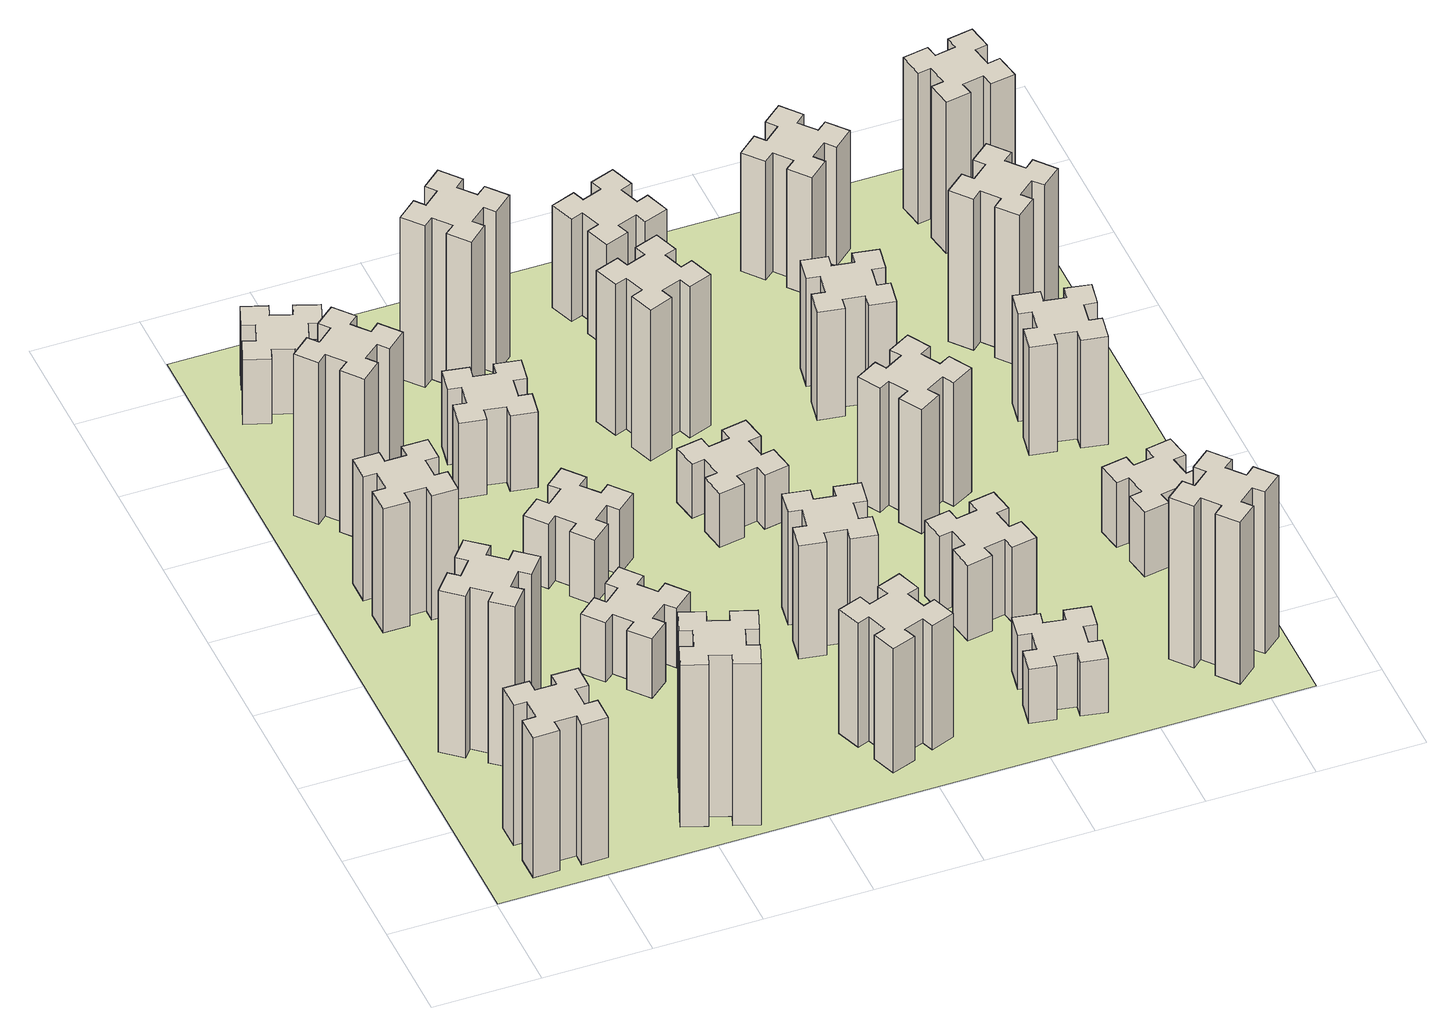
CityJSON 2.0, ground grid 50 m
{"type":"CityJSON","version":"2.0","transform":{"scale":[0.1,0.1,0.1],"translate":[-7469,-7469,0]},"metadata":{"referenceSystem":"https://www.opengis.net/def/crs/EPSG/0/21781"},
"CityObjects":{
"building1":{"type":"Building","attributes":{"class":"1000","function":"1000","usage":"1000","yearOfConstruction":2016,"roofType":"1000","measuredHeight":78,"storeysAboveGround":30,"storeysBelowGround":0},"geometry":[{"type":"Solid","lod":"1","boundaries":[[[[0,1,2,3,4,5,6,7,8,9,10,11,12,13,14,15,16,17,18,19]],[[17,16,20,21]],[[16,15,22,20]],[[15,14,23,22]],[[14,13,24,23]],[[13,12,25,24]],[[12,11,26,25]],[[11,10,27,26]],[[10,9,28,27]],[[9,8,29,28]],[[8,7,30,29]],[[7,6,31,30]],[[6,5,32,31]],[[5,4,33,32]],[[4,3,34,33]],[[3,2,35,34]],[[2,1,36,35]],[[1,0,37,36]],[[0,19,38,37]],[[19,18,39,38]],[[18,17,21,39]],[[24,25,26,27,28,29,30,31,32,33,34,35,36,37,38,39,21,20,22,23]]]]}]},
"building2":{"type":"Building","attributes":{"class":"1000","function":"1000","usage":"1000","yearOfConstruction":2016,"roofType":"1000","measuredHeight":90,"storeysAboveGround":30,"storeysBelowGround":0},"geometry":[{"type":"Solid","lod":"1","boundaries":[[[[40,41,42,43,44,45,46,47,48,49,50,51,52,53,54,55,56,57,58,59]],[[57,56,60,61]],[[56,55,62,60]],[[55,54,63,62]],[[54,53,64,63]],[[53,52,65,64]],[[52,51,66,65]],[[51,50,67,66]],[[50,49,68,67]],[[49,48,69,68]],[[48,47,70,69]],[[47,46,71,70]],[[46,45,72,71]],[[45,44,73,72]],[[44,43,74,73]],[[43,42,75,74]],[[42,41,76,75]],[[41,40,77,76]],[[40,59,78,77]],[[59,58,79,78]],[[58,57,61,79]],[[64,65,66,67,68,69,70,71,72,73,74,75,76,77,78,79,61,60,62,63]]]]}]},
"building3":{"type":"Building","attributes":{"class":"1000","function":"1000","usage":"1000","yearOfConstruction":2016,"roofType":"1000","measuredHeight":69,"storeysAboveGround":30,"storeysBelowGround":0},"geometry":[{"type":"Solid","lod":"1","boundaries":[[[[80,81,82,83,84,85,86,87,88,89,90,91,92,93,94,95,96,97,98,99]],[[97,96,100,101]],[[96,95,102,100]],[[95,94,103,102]],[[94,93,104,103]],[[93,92,105,104]],[[92,91,106,105]],[[91,90,107,106]],[[90,89,108,107]],[[89,88,109,108]],[[88,87,110,109]],[[87,86,111,110]],[[86,85,112,111]],[[85,84,113,112]],[[84,83,114,113]],[[83,82,115,114]],[[82,81,116,115]],[[81,80,117,116]],[[80,99,118,117]],[[99,98,119,118]],[[98,97,101,119]],[[104,105,106,107,108,109,110,111,112,113,114,115,116,117,118,119,101,100,102,103]]]]}]},
"building4":{"type":"Building","attributes":{"class":"1000","function":"1000","usage":"1000","yearOfConstruction":2016,"roofType":"1000","measuredHeight":90,"storeysAboveGround":30,"storeysBelowGround":0},"geometry":[{"type":"Solid","lod":"1","boundaries":[[[[120,121,122,123,124,125,126,127,128,129,130,131,132,133,134,135,136,137,138,139]],[[137,136,140,141]],[[136,135,142,140]],[[135,134,143,142]],[[134,133,144,143]],[[133,132,145,144]],[[132,131,146,145]],[[131,130,147,146]],[[130,129,148,147]],[[129,128,149,148]],[[128,127,150,149]],[[127,126,151,150]],[[126,125,152,151]],[[125,124,153,152]],[[124,123,154,153]],[[123,122,155,154]],[[122,121,156,155]],[[121,120,157,156]],[[120,139,158,157]],[[139,138,159,158]],[[138,137,141,159]],[[144,145,146,147,148,149,150,151,152,153,154,155,156,157,158,159,141,140,142,143]]]]}]},
"building5":{"type":"Building","attributes":{"class":"1000","function":"1000","usage":"1000","yearOfConstruction":2016,"roofType":"1000","measuredHeight":90,"storeysAboveGround":30,"storeysBelowGround":0},"geometry":[{"type":"Solid","lod":"1","boundaries":[[[[160,161,162,163,164,165,166,167,168,169,170,171,172,173,174,175,176,177,178,179]],[[177,176,180,181]],[[176,175,182,180]],[[175,174,183,182]],[[174,173,184,183]],[[173,172,185,184]],[[172,171,186,185]],[[171,170,187,186]],[[170,169,188,187]],[[169,168,189,188]],[[168,167,190,189]],[[167,166,191,190]],[[166,165,192,191]],[[165,164,193,192]],[[164,163,194,193]],[[163,162,195,194]],[[162,161,196,195]],[[161,160,197,196]],[[160,179,198,197]],[[179,178,199,198]],[[178,177,181,199]],[[184,185,186,187,188,189,190,191,192,193,194,195,196,197,198,199,181,180,182,183]]]]}]},
"building6":{"type":"Building","attributes":{"class":"1000","function":"1000","usage":"1000","yearOfConstruction":2016,"roofType":"1000","measuredHeight":36,"storeysAboveGround":30,"storeysBelowGround":0},"geometry":[{"type":"Solid","lod":"1","boundaries":[[[[200,201,202,203,204,205,206,207,208,209,210,211,212,213,214,215,216,217,218,219]],[[217,216,220,221]],[[216,215,222,220]],[[215,214,223,222]],[[214,213,224,223]],[[213,212,225,224]],[[212,211,226,225]],[[211,210,227,226]],[[210,209,228,227]],[[209,208,229,228]],[[208,207,230,229]],[[207,206,231,230]],[[206,205,232,231]],[[205,204,233,232]],[[204,203,234,233]],[[203,202,235,234]],[[202,201,236,235]],[[201,200,237,236]],[[200,219,238,237]],[[219,218,239,238]],[[218,217,221,239]],[[224,225,226,227,228,229,230,231,232,233,234,235,236,237,238,239,221,220,222,223]]]]}]},
"building7":{"type":"Building","attributes":{"class":"1000","function":"1000","usage":"1000","yearOfConstruction":2016,"roofType":"1000","measuredHeight":33,"storeysAboveGround":30,"storeysBelowGround":0},"geometry":[{"type":"Solid","lod":"1","boundaries":[[[[240,241,242,243,244,245,246,247,248,249,250,251,252,253,254,255,256,257,258,259]],[[257,256,260,261]],[[256,255,262,260]],[[255,254,263,262]],[[254,253,264,263]],[[253,252,265,264]],[[252,251,266,265]],[[251,250,267,266]],[[250,249,268,267]],[[249,248,269,268]],[[248,247,270,269]],[[247,246,271,270]],[[246,245,272,271]],[[245,244,273,272]],[[244,243,274,273]],[[243,242,275,274]],[[242,241,276,275]],[[241,240,277,276]],[[240,259,278,277]],[[259,258,279,278]],[[258,257,261,279]],[[264,265,266,267,268,269,270,271,272,273,274,275,276,277,278,279,261,260,262,263]]]]}]},
"building8":{"type":"Building","attributes":{"class":"1000","function":"1000","usage":"1000","yearOfConstruction":2016,"roofType":"1000","measuredHeight":36,"storeysAboveGround":30,"storeysBelowGround":0},"geometry":[{"type":"Solid","lod":"1","boundaries":[[[[280,281,282,283,284,285,286,287,288,289,290,291,292,293,294,295,296,297,298,299]],[[297,296,300,301]],[[296,295,302,300]],[[295,294,303,302]],[[294,293,304,303]],[[293,292,305,304]],[[292,291,306,305]],[[291,290,307,306]],[[290,289,308,307]],[[289,288,309,308]],[[288,287,310,309]],[[287,286,311,310]],[[286,285,312,311]],[[285,284,313,312]],[[284,283,314,313]],[[283,282,315,314]],[[282,281,316,315]],[[281,280,317,316]],[[280,299,318,317]],[[299,298,319,318]],[[298,297,301,319]],[[304,305,306,307,308,309,310,311,312,313,314,315,316,317,318,319,301,300,302,303]]]]}]},
"building9":{"type":"Building","attributes":{"class":"1000","function":"1000","usage":"1000","yearOfConstruction":2016,"roofType":"1000","measuredHeight":42,"storeysAboveGround":30,"storeysBelowGround":0},"geometry":[{"type":"Solid","lod":"1","boundaries":[[[[320,321,322,323,324,325,326,327,328,329,330,331,332,333,334,335,336,337,338,339]],[[337,336,340,341]],[[336,335,342,340]],[[335,334,343,342]],[[334,333,344,343]],[[333,332,345,344]],[[332,331,346,345]],[[331,330,347,346]],[[330,329,348,347]],[[329,328,349,348]],[[328,327,350,349]],[[327,326,351,350]],[[326,325,352,351]],[[325,324,353,352]],[[324,323,354,353]],[[323,322,355,354]],[[322,321,356,355]],[[321,320,357,356]],[[320,339,358,357]],[[339,338,359,358]],[[338,337,341,359]],[[344,345,346,347,348,349,350,351,352,353,354,355,356,357,358,359,341,340,342,343]]]]}]},
"building10":{"type":"Building","attributes":{"class":"1000","function":"1000","usage":"1000","yearOfConstruction":2016,"roofType":"1000","measuredHeight":69,"storeysAboveGround":30,"storeysBelowGround":0},"geometry":[{"type":"Solid","lod":"1","boundaries":[[[[360,361,362,363,364,365,366,367,368,369,370,371,372,373,374,375,376,377,378,379]],[[377,376,380,381]],[[376,375,382,380]],[[375,374,383,382]],[[374,373,384,383]],[[373,372,385,384]],[[372,371,386,385]],[[371,370,387,386]],[[370,369,388,387]],[[369,368,389,388]],[[368,367,390,389]],[[367,366,391,390]],[[366,365,392,391]],[[365,364,393,392]],[[364,363,394,393]],[[363,362,395,394]],[[362,361,396,395]],[[361,360,397,396]],[[360,379,398,397]],[[379,378,399,398]],[[378,377,381,399]],[[384,385,386,387,388,389,390,391,392,393,394,395,396,397,398,399,381,380,382,383]]]]}]},
"building11":{"type":"Building","attributes":{"class":"1000","function":"1000","usage":"1000","yearOfConstruction":2016,"roofType":"1000","measuredHeight":90,"storeysAboveGround":30,"storeysBelowGround":0},"geometry":[{"type":"Solid","lod":"1","boundaries":[[[[400,401,402,403,404,405,406,407,408,409,410,411,412,413,414,415,416,417,418,419]],[[417,416,420,421]],[[416,415,422,420]],[[415,414,423,422]],[[414,413,424,423]],[[413,412,425,424]],[[412,411,426,425]],[[411,410,427,426]],[[410,409,428,427]],[[409,408,429,428]],[[408,407,430,429]],[[407,406,431,430]],[[406,405,432,431]],[[405,404,433,432]],[[404,403,434,433]],[[403,402,435,434]],[[402,401,436,435]],[[401,400,437,436]],[[400,419,438,437]],[[419,418,439,438]],[[418,417,421,439]],[[424,425,426,427,428,429,430,431,432,433,434,435,436,437,438,439,421,420,422,423]]]]}]},
"building12":{"type":"Building","attributes":{"class":"1000","function":"1000","usage":"1000","yearOfConstruction":2016,"roofType":"1000","measuredHeight":63,"storeysAboveGround":30,"storeysBelowGround":0},"geometry":[{"type":"Solid","lod":"1","boundaries":[[[[440,441,442,443,444,445,446,447,448,449,450,451,452,453,454,455,456,457,458,459]],[[457,456,460,461]],[[456,455,462,460]],[[455,454,463,462]],[[454,453,464,463]],[[453,452,465,464]],[[452,451,466,465]],[[451,450,467,466]],[[450,449,468,467]],[[449,448,469,468]],[[448,447,470,469]],[[447,446,471,470]],[[446,445,472,471]],[[445,444,473,472]],[[444,443,474,473]],[[443,442,475,474]],[[442,441,476,475]],[[441,440,477,476]],[[440,459,478,477]],[[459,458,479,478]],[[458,457,461,479]],[[464,465,466,467,468,469,470,471,472,473,474,475,476,477,478,479,461,460,462,463]]]]}]},
"building13":{"type":"Building","attributes":{"class":"1000","function":"1000","usage":"1000","yearOfConstruction":2016,"roofType":"1000","measuredHeight":30,"storeysAboveGround":30,"storeysBelowGround":0},"geometry":[{"type":"Solid","lod":"1","boundaries":[[[[480,481,482,483,484,485,486,487,488,489,490,491,492,493,494,495,496,497,498,499]],[[497,496,500,501]],[[496,495,502,500]],[[495,494,503,502]],[[494,493,504,503]],[[493,492,505,504]],[[492,491,506,505]],[[491,490,507,506]],[[490,489,508,507]],[[489,488,509,508]],[[488,487,510,509]],[[487,486,511,510]],[[486,485,512,511]],[[485,484,513,512]],[[484,483,514,513]],[[483,482,515,514]],[[482,481,516,515]],[[481,480,517,516]],[[480,499,518,517]],[[499,498,519,518]],[[498,497,501,519]],[[504,505,506,507,508,509,510,511,512,513,514,515,516,517,518,519,501,500,502,503]]]]}]},
"building14":{"type":"Building","attributes":{"class":"1000","function":"1000","usage":"1000","yearOfConstruction":2016,"roofType":"1000","measuredHeight":84,"storeysAboveGround":30,"storeysBelowGround":0},"geometry":[{"type":"Solid","lod":"1","boundaries":[[[[520,521,522,523,524,525,526,527,528,529,530,531,532,533,534,535,536,537,538,539]],[[537,536,540,541]],[[536,535,542,540]],[[535,534,543,542]],[[534,533,544,543]],[[533,532,545,544]],[[532,531,546,545]],[[531,530,547,546]],[[530,529,548,547]],[[529,528,549,548]],[[528,527,550,549]],[[527,526,551,550]],[[526,525,552,551]],[[525,524,553,552]],[[524,523,554,553]],[[523,522,555,554]],[[522,521,556,555]],[[521,520,557,556]],[[520,539,558,557]],[[539,538,559,558]],[[538,537,541,559]],[[544,545,546,547,548,549,550,551,552,553,554,555,556,557,558,559,541,540,542,543]]]]}]},
"building15":{"type":"Building","attributes":{"class":"1000","function":"1000","usage":"1000","yearOfConstruction":2016,"roofType":"1000","measuredHeight":30,"storeysAboveGround":30,"storeysBelowGround":0},"geometry":[{"type":"Solid","lod":"1","boundaries":[[[[560,561,562,563,564,565,566,567,568,569,570,571,572,573,574,575,576,577,578,579]],[[577,576,580,581]],[[576,575,582,580]],[[575,574,583,582]],[[574,573,584,583]],[[573,572,585,584]],[[572,571,586,585]],[[571,570,587,586]],[[570,569,588,587]],[[569,568,589,588]],[[568,567,590,589]],[[567,566,591,590]],[[566,565,592,591]],[[565,564,593,592]],[[564,563,594,593]],[[563,562,595,594]],[[562,561,596,595]],[[561,560,597,596]],[[560,579,598,597]],[[579,578,599,598]],[[578,577,581,599]],[[584,585,586,587,588,589,590,591,592,593,594,595,596,597,598,599,581,580,582,583]]]]}]},
"building16":{"type":"Building","attributes":{"class":"1000","function":"1000","usage":"1000","yearOfConstruction":2016,"roofType":"1000","measuredHeight":57,"storeysAboveGround":30,"storeysBelowGround":0},"geometry":[{"type":"Solid","lod":"1","boundaries":[[[[600,601,602,603,604,605,606,607,608,609,610,611,612,613,614,615,616,617,618,619]],[[617,616,620,621]],[[616,615,622,620]],[[615,614,623,622]],[[614,613,624,623]],[[613,612,625,624]],[[612,611,626,625]],[[611,610,627,626]],[[610,609,628,627]],[[609,608,629,628]],[[608,607,630,629]],[[607,606,631,630]],[[606,605,632,631]],[[605,604,633,632]],[[604,603,634,633]],[[603,602,635,634]],[[602,601,636,635]],[[601,600,637,636]],[[600,619,638,637]],[[619,618,639,638]],[[618,617,621,639]],[[624,625,626,627,628,629,630,631,632,633,634,635,636,637,638,639,621,620,622,623]]]]}]},
"building17":{"type":"Building","attributes":{"class":"1000","function":"1000","usage":"1000","yearOfConstruction":2016,"roofType":"1000","measuredHeight":42,"storeysAboveGround":30,"storeysBelowGround":0},"geometry":[{"type":"Solid","lod":"1","boundaries":[[[[640,641,642,643,644,645,646,647,648,649,650,651,652,653,654,655,656,657,658,659]],[[657,656,660,661]],[[656,655,662,660]],[[655,654,663,662]],[[654,653,664,663]],[[653,652,665,664]],[[652,651,666,665]],[[651,650,667,666]],[[650,649,668,667]],[[649,648,669,668]],[[648,647,670,669]],[[647,646,671,670]],[[646,645,672,671]],[[645,644,673,672]],[[644,643,674,673]],[[643,642,675,674]],[[642,641,676,675]],[[641,640,677,676]],[[640,659,678,677]],[[659,658,679,678]],[[658,657,661,679]],[[664,665,666,667,668,669,670,671,672,673,674,675,676,677,678,679,661,660,662,663]]]]}]},
"building18":{"type":"Building","attributes":{"class":"1000","function":"1000","usage":"1000","yearOfConstruction":2016,"roofType":"1000","measuredHeight":69,"storeysAboveGround":30,"storeysBelowGround":0},"geometry":[{"type":"Solid","lod":"1","boundaries":[[[[680,681,682,683,684,685,686,687,688,689,690,691,692,693,694,695,696,697,698,699]],[[697,696,700,701]],[[696,695,702,700]],[[695,694,703,702]],[[694,693,704,703]],[[693,692,705,704]],[[692,691,706,705]],[[691,690,707,706]],[[690,689,708,707]],[[689,688,709,708]],[[688,687,710,709]],[[687,686,711,710]],[[686,685,712,711]],[[685,684,713,712]],[[684,683,714,713]],[[683,682,715,714]],[[682,681,716,715]],[[681,680,717,716]],[[680,699,718,717]],[[699,698,719,718]],[[698,697,701,719]],[[704,705,706,707,708,709,710,711,712,713,714,715,716,717,718,719,701,700,702,703]]]]}]},
"building19":{"type":"Building","attributes":{"class":"1000","function":"1000","usage":"1000","yearOfConstruction":2016,"roofType":"1000","measuredHeight":60,"storeysAboveGround":30,"storeysBelowGround":0},"geometry":[{"type":"Solid","lod":"1","boundaries":[[[[720,721,722,723,724,725,726,727,728,729,730,731,732,733,734,735,736,737,738,739]],[[737,736,740,741]],[[736,735,742,740]],[[735,734,743,742]],[[734,733,744,743]],[[733,732,745,744]],[[732,731,746,745]],[[731,730,747,746]],[[730,729,748,747]],[[729,728,749,748]],[[728,727,750,749]],[[727,726,751,750]],[[726,725,752,751]],[[725,724,753,752]],[[724,723,754,753]],[[723,722,755,754]],[[722,721,756,755]],[[721,720,757,756]],[[720,739,758,757]],[[739,738,759,758]],[[738,737,741,759]],[[744,745,746,747,748,749,750,751,752,753,754,755,756,757,758,759,741,740,742,743]]]]}]},
"building20":{"type":"Building","attributes":{"class":"1000","function":"1000","usage":"1000","yearOfConstruction":2016,"roofType":"1000","measuredHeight":90,"storeysAboveGround":30,"storeysBelowGround":0},"geometry":[{"type":"Solid","lod":"1","boundaries":[[[[760,761,762,763,764,765,766,767,768,769,770,771,772,773,774,775,776,777,778,779]],[[777,776,780,781]],[[776,775,782,780]],[[775,774,783,782]],[[774,773,784,783]],[[773,772,785,784]],[[772,771,786,785]],[[771,770,787,786]],[[770,769,788,787]],[[769,768,789,788]],[[768,767,790,789]],[[767,766,791,790]],[[766,765,792,791]],[[765,764,793,792]],[[764,763,794,793]],[[763,762,795,794]],[[762,761,796,795]],[[761,760,797,796]],[[760,779,798,797]],[[779,778,799,798]],[[778,777,781,799]],[[784,785,786,787,788,789,790,791,792,793,794,795,796,797,798,799,781,780,782,783]]]]}]},
"building21":{"type":"Building","attributes":{"class":"1000","function":"1000","usage":"1000","yearOfConstruction":2016,"roofType":"1000","measuredHeight":66,"storeysAboveGround":30,"storeysBelowGround":0},"geometry":[{"type":"Solid","lod":"1","boundaries":[[[[800,801,802,803,804,805,806,807,808,809,810,811,812,813,814,815,816,817,818,819]],[[817,816,820,821]],[[816,815,822,820]],[[815,814,823,822]],[[814,813,824,823]],[[813,812,825,824]],[[812,811,826,825]],[[811,810,827,826]],[[810,809,828,827]],[[809,808,829,828]],[[808,807,830,829]],[[807,806,831,830]],[[806,805,832,831]],[[805,804,833,832]],[[804,803,834,833]],[[803,802,835,834]],[[802,801,836,835]],[[801,800,837,836]],[[800,819,838,837]],[[819,818,839,838]],[[818,817,821,839]],[[824,825,826,827,828,829,830,831,832,833,834,835,836,837,838,839,821,820,822,823]]]]}]},
"building22":{"type":"Building","attributes":{"class":"1000","function":"1000","usage":"1000","yearOfConstruction":2016,"roofType":"1000","measuredHeight":36,"storeysAboveGround":30,"storeysBelowGround":0},"geometry":[{"type":"Solid","lod":"1","boundaries":[[[[840,841,842,843,844,845,846,847,848,849,850,851,852,853,854,855,856,857,858,859]],[[857,856,860,861]],[[856,855,862,860]],[[855,854,863,862]],[[854,853,864,863]],[[853,852,865,864]],[[852,851,866,865]],[[851,850,867,866]],[[850,849,868,867]],[[849,848,869,868]],[[848,847,870,869]],[[847,846,871,870]],[[846,845,872,871]],[[845,844,873,872]],[[844,843,874,873]],[[843,842,875,874]],[[842,841,876,875]],[[841,840,877,876]],[[840,859,878,877]],[[859,858,879,878]],[[858,857,861,879]],[[864,865,866,867,868,869,870,871,872,873,874,875,876,877,878,879,861,860,862,863]]]]}]},
"building23":{"type":"Building","attributes":{"class":"1000","function":"1000","usage":"1000","yearOfConstruction":2016,"roofType":"1000","measuredHeight":60,"storeysAboveGround":30,"storeysBelowGround":0},"geometry":[{"type":"Solid","lod":"1","boundaries":[[[[880,881,882,883,884,885,886,887,888,889,890,891,892,893,894,895,896,897,898,899]],[[897,896,900,901]],[[896,895,902,900]],[[895,894,903,902]],[[894,893,904,903]],[[893,892,905,904]],[[892,891,906,905]],[[891,890,907,906]],[[890,889,908,907]],[[889,888,909,908]],[[888,887,910,909]],[[887,886,911,910]],[[886,885,912,911]],[[885,884,913,912]],[[884,883,914,913]],[[883,882,915,914]],[[882,881,916,915]],[[881,880,917,916]],[[880,899,918,917]],[[899,898,919,918]],[[898,897,901,919]],[[904,905,906,907,908,909,910,911,912,913,914,915,916,917,918,919,901,900,902,903]]]]}]},
"building24":{"type":"Building","attributes":{"class":"1000","function":"1000","usage":"1000","yearOfConstruction":2016,"roofType":"1000","measuredHeight":84,"storeysAboveGround":30,"storeysBelowGround":0},"geometry":[{"type":"Solid","lod":"1","boundaries":[[[[920,921,922,923,924,925,926,927,928,929,930,931,932,933,934,935,936,937,938,939]],[[937,936,940,941]],[[936,935,942,940]],[[935,934,943,942]],[[934,933,944,943]],[[933,932,945,944]],[[932,931,946,945]],[[931,930,947,946]],[[930,929,948,947]],[[929,928,949,948]],[[928,927,950,949]],[[927,926,951,950]],[[926,925,952,951]],[[925,924,953,952]],[[924,923,954,953]],[[923,922,955,954]],[[922,921,956,955]],[[921,920,957,956]],[[920,939,958,957]],[[939,938,959,958]],[[938,937,941,959]],[[944,945,946,947,948,949,950,951,952,953,954,955,956,957,958,959,941,940,942,943]]]]}]},
"building25":{"type":"Building","attributes":{"class":"1000","function":"1000","usage":"1000","yearOfConstruction":2016,"roofType":"1000","measuredHeight":84,"storeysAboveGround":30,"storeysBelowGround":0},"geometry":[{"type":"Solid","lod":"1","boundaries":[[[[960,961,962,963,964,965,966,967,968,969,970,971,972,973,974,975,976,977,978,979]],[[977,976,980,981]],[[976,975,982,980]],[[975,974,983,982]],[[974,973,984,983]],[[973,972,985,984]],[[972,971,986,985]],[[971,970,987,986]],[[970,969,988,987]],[[969,968,989,988]],[[968,967,990,989]],[[967,966,991,990]],[[966,965,992,991]],[[965,964,993,992]],[[964,963,994,993]],[[963,962,995,994]],[[962,961,996,995]],[[961,960,997,996]],[[960,979,998,997]],[[979,978,999,998]],[[978,977,981,999]],[[984,985,986,987,988,989,990,991,992,993,994,995,996,997,998,999,981,980,982,983]]]]}]},
"landuse1":{"type":"LandUse","attributes":{"name":"plot1","function":"1010"},"geometry":[{"type":"MultiSurface","lod":"1","boundaries":[[[1000,1001,1002,1003]]]}]}
},
"vertices":[
[265,325,0],[265,225,0],[205,225,0],[205,105,0],[325,105,0],[325,165,0],[425,165,0],[425,105,0],[545,105,0],[545,225,0],[485,225,0],[485,325,0],[545,325,0],[545,445,0],[425,445,0],[425,385,0],[325,385,0],[325,445,0],[205,445,0],[205,325,0],[325,385,780],[325,445,780],[425,385,780],[425,445,780],[545,445,780],[545,325,780],[485,325,780],[485,225,780],[545,225,780],[545,105,780],[425,105,780],[425,165,780],[325,165,780],[325,105,780],[205,105,780],[205,225,780],[265,225,780],[265,325,780],[205,325,780],[205,445,780],
[484,1067,0],[408,1132,0],[446,1178,0],[354,1255,0],[277,1163,0],[323,1124,0],[259,1048,0],[213,1086,0],[136,994,0],[228,917,0],[266,963,0],[343,899,0],[304,853,0],[396,776,0],[473,868,0],[427,906,0],[492,983,0],[538,944,0],[615,1036,0],[523,1113,0],[492,983,900],[538,944,900],[427,906,900],[473,868,900],[396,776,900],[304,853,900],[343,899,900],[266,963,900],[228,917,900],[136,994,900],[213,1086,900],[259,1048,900],[323,1124,900],[277,1163,900],[354,1255,900],[446,1178,900],[408,1132,900],[484,1067,900],[523,1113,900],[615,1036,900],
[425,2065,0],[325,2065,0],[325,2125,0],[205,2125,0],[205,2005,0],[265,2005,0],[265,1905,0],[205,1905,0],[205,1785,0],[325,1785,0],[325,1845,0],[425,1845,0],[425,1785,0],[545,1785,0],[545,1905,0],[485,1905,0],[485,2005,0],[545,2005,0],[545,2125,0],[425,2125,0],[485,2005,690],[545,2005,690],[485,1905,690],[545,1905,690],[545,1785,690],[425,1785,690],[425,1845,690],[325,1845,690],[325,1785,690],[205,1785,690],[205,1905,690],[265,1905,690],[265,2005,690],[205,2005,690],[205,2125,690],[325,2125,690],[325,2065,690],[425,2065,690],[425,2125,690],[545,2125,690],
[492,2628,0],[427,2704,0],[473,2743,0],[396,2835,0],[304,2758,0],[343,2712,0],[266,2647,0],[228,2693,0],[136,2616,0],[213,2524,0],[259,2563,0],[323,2486,0],[277,2448,0],[354,2356,0],[446,2433,0],[408,2479,0],[484,2543,0],[523,2497,0],[615,2574,0],[538,2666,0],[484,2543,900],[523,2497,900],[408,2479,900],[446,2433,900],[354,2356,900],[277,2448,900],[323,2486,900],[259,2563,900],[213,2524,900],[136,2616,900],[228,2693,900],[266,2647,900],[343,2712,900],[304,2758,900],[396,2835,900],[473,2743,900],[427,2704,900],[492,2628,900],[538,2666,900],[615,2574,900],
[1029,360,0],[995,266,0],[939,287,0],[897,174,0],[1010,133,0],[1031,189,0],[1125,155,0],[1104,99,0],[1217,57,0],[1258,170,0],[1202,191,0],[1236,285,0],[1292,264,0],[1333,377,0],[1220,418,0],[1200,362,0],[1106,396,0],[1127,452,0],[1014,493,0],[973,380,0],[1106,396,900],[1127,452,900],[1200,362,900],[1220,418,900],[1333,377,900],[1292,264,900],[1236,285,900],[1202,191,900],[1258,170,900],[1217,57,900],[1104,99,900],[1125,155,900],[1031,189,900],[1010,133,900],[897,174,900],[939,287,900],[995,266,900],[1029,360,900],[973,380,900],[1014,493,900],
[462,3251,0],[496,3345,0],[552,3324,0],[593,3437,0],[480,3478,0],[460,3422,0],[366,3456,0],[387,3512,0],[274,3553,0],[233,3440,0],[289,3420,0],[255,3326,0],[199,3347,0],[157,3234,0],[270,3193,0],[291,3249,0],[385,3215,0],[364,3159,0],[477,3117,0],[518,3230,0],[385,3215,360],[364,3159,360],[291,3249,360],[270,3193,360],[157,3234,360],[199,3347,360],[255,3326,360],[289,3420,360],[233,3440,360],[274,3553,360],[387,3512,360],[366,3456,360],[460,3422,360],[480,3478,360],[593,3437,360],[552,3324,360],[496,3345,360],[462,3251,360],[518,3230,360],[477,3117,360],
[1083,1332,0],[1006,1267,0],[968,1313,0],[876,1236,0],[953,1144,0],[999,1183,0],[1063,1106,0],[1017,1068,0],[1094,976,0],[1186,1053,0],[1148,1099,0],[1224,1163,0],[1263,1117,0],[1355,1194,0],[1278,1286,0],[1232,1248,0],[1167,1324,0],[1213,1363,0],[1136,1455,0],[1044,1378,0],[1167,1324,330],[1213,1363,330],[1232,1248,330],[1278,1286,330],[1355,1194,330],[1263,1117,330],[1224,1163,330],[1148,1099,330],[1186,1053,330],[1094,976,330],[1017,1068,330],[1063,1106,330],[999,1183,330],[953,1144,330],[876,1236,330],[968,1313,330],[1006,1267,330],[1083,1332,330],[1044,1378,330],[1136,1455,330],
[1083,1972,0],[1006,1907,0],[968,1953,0],[876,1876,0],[953,1784,0],[999,1823,0],[1063,1746,0],[1017,1708,0],[1094,1616,0],[1186,1693,0],[1148,1739,0],[1224,1803,0],[1263,1757,0],[1355,1834,0],[1278,1926,0],[1232,1888,0],[1167,1964,0],[1213,2003,0],[1136,2095,0],[1044,2018,0],[1167,1964,360],[1213,2003,360],[1232,1888,360],[1278,1926,360],[1355,1834,360],[1263,1757,360],[1224,1803,360],[1148,1739,360],[1186,1693,360],[1094,1616,360],[1017,1708,360],[1063,1746,360],[999,1823,360],[953,1784,360],[876,1876,360],[968,1953,360],[1006,1907,360],[1083,1972,360],[1044,2018,360],[1136,2095,360],
[1115,2527,0],[1132,2625,0],[1191,2615,0],[1212,2733,0],[1094,2754,0],[1084,2695,0],[985,2712,0],[996,2771,0],[877,2792,0],[857,2674,0],[916,2664,0],[898,2565,0],[839,2576,0],[818,2457,0],[937,2437,0],[947,2496,0],[1045,2478,0],[1035,2419,0],[1153,2398,0],[1174,2517,0],[1045,2478,420],[1035,2419,420],[947,2496,420],[937,2437,420],[818,2457,420],[839,2576,420],[898,2565,420],[916,2664,420],[857,2674,420],[877,2792,420],[996,2771,420],[985,2712,420],[1084,2695,420],[1094,2754,420],[1212,2733,420],[1191,2615,420],[1132,2625,420],[1115,2527,420],[1174,2517,420],[1153,2398,420],
[1965,496,0],[1871,462,0],[1850,518,0],[1737,477,0],[1779,364,0],[1835,385,0],[1869,291,0],[1813,270,0],[1854,157,0],[1967,199,0],[1946,255,0],[2040,289,0],[2060,233,0],[2173,274,0],[2132,387,0],[2076,366,0],[2042,460,0],[2098,480,0],[2057,593,0],[1944,552,0],[2042,460,690],[2098,480,690],[2076,366,690],[2132,387,690],[2173,274,690],[2060,233,690],[2040,289,690],[1946,255,690],[1967,199,690],[1854,157,690],[1813,270,690],[1869,291,690],[1835,385,690],[1779,364,690],[1737,477,690],[1850,518,690],[1871,462,690],[1965,496,690],[1944,552,690],[2057,593,690],
[999,3203,0],[1063,3126,0],[1017,3088,0],[1094,2996,0],[1186,3073,0],[1148,3119,0],[1224,3183,0],[1263,3137,0],[1355,3214,0],[1278,3306,0],[1232,3268,0],[1167,3344,0],[1213,3383,0],[1136,3475,0],[1044,3398,0],[1083,3352,0],[1006,3287,0],[968,3333,0],[876,3256,0],[953,3164,0],[1006,3287,900],[968,3333,900],[1083,3352,900],[1044,3398,900],[1136,3475,900],[1213,3383,900],[1167,3344,900],[1232,3268,900],[1278,3306,900],[1355,3214,900],[1263,3137,900],[1224,3183,900],[1148,3119,900],[1186,3073,900],[1094,2996,900],[1017,3088,900],[1063,3126,900],[999,3203,900],[953,3164,900],[876,3256,900],
[2055,1047,0],[2072,1145,0],[2131,1135,0],[2152,1253,0],[2034,1274,0],[2024,1215,0],[1925,1232,0],[1936,1291,0],[1817,1312,0],[1797,1194,0],[1856,1184,0],[1838,1085,0],[1779,1096,0],[1758,977,0],[1877,957,0],[1887,1016,0],[1985,998,0],[1975,939,0],[2093,918,0],[2114,1037,0],[1985,998,630],[1975,939,630],[1887,1016,630],[1877,957,630],[1758,977,630],[1779,1096,630],[1838,1085,630],[1856,1184,630],[1797,1194,630],[1817,1312,630],[1936,1291,630],[1925,1232,630],[2024,1215,630],[2034,1274,630],[2152,1253,630],[2131,1135,630],[2072,1145,630],[2055,1047,630],[2114,1037,630],[2093,918,630],
[1972,1925,0],[1955,2024,0],[2014,2034,0],[1993,2152,0],[1875,2131,0],[1885,2072,0],[1787,2055,0],[1777,2114,0],[1658,2093,0],[1679,1975,0],[1738,1985,0],[1756,1887,0],[1697,1877,0],[1717,1758,0],[1836,1779,0],[1825,1838,0],[1924,1856,0],[1934,1797,0],[2052,1817,0],[2031,1936,0],[1924,1856,300],[1934,1797,300],[1825,1838,300],[1836,1779,300],[1717,1758,300],[1697,1877,300],[1756,1887,300],[1738,1985,300],[1679,1975,300],[1658,2093,300],[1777,2114,300],[1787,2055,300],[1885,2072,300],[1875,2131,300],[1993,2152,300],[2014,2034,300],[1955,2024,300],[1972,1925,300],[2031,1936,300],[2052,1817,300],
[1876,2586,0],[1842,2680,0],[1898,2700,0],[1857,2813,0],[1744,2772,0],[1765,2716,0],[1671,2682,0],[1650,2738,0],[1537,2697,0],[1579,2584,0],[1635,2605,0],[1669,2511,0],[1613,2490,0],[1654,2377,0],[1767,2419,0],[1746,2475,0],[1840,2509,0],[1860,2453,0],[1973,2494,0],[1932,2607,0],[1840,2509,840],[1860,2453,840],[1746,2475,840],[1767,2419,840],[1654,2377,840],[1613,2490,840],[1669,2511,840],[1635,2605,840],[1579,2584,840],[1537,2697,840],[1650,2738,840],[1671,2682,840],[1765,2716,840],[1744,2772,840],[1857,2813,840],[1898,2700,840],[1842,2680,840],[1876,2586,840],[1932,2607,840],[1973,2494,840],
[2596,444,0],[2578,345,0],[2519,356,0],[2498,237,0],[2617,217,0],[2627,276,0],[2725,258,0],[2715,199,0],[2833,178,0],[2854,297,0],[2795,307,0],[2812,405,0],[2871,395,0],[2892,513,0],[2774,534,0],[2764,475,0],[2665,492,0],[2676,551,0],[2557,572,0],[2537,454,0],[2665,492,300],[2676,551,300],[2764,475,300],[2774,534,300],[2892,513,300],[2871,395,300],[2812,405,300],[2795,307,300],[2854,297,300],[2833,178,300],[2715,199,300],[2725,258,300],[2627,276,300],[2617,217,300],[2498,237,300],[2519,356,300],[2578,345,300],[2596,444,300],[2537,454,300],[2557,572,300],
[1846,3215,0],[1940,3249,0],[1960,3193,0],[2073,3234,0],[2032,3347,0],[1976,3326,0],[1942,3420,0],[1998,3440,0],[1957,3553,0],[1844,3512,0],[1865,3456,0],[1771,3422,0],[1750,3478,0],[1637,3437,0],[1679,3324,0],[1735,3345,0],[1769,3251,0],[1713,3230,0],[1754,3117,0],[1867,3159,0],[1769,3251,570],[1713,3230,570],[1735,3345,570],[1679,3324,570],[1637,3437,570],[1750,3478,570],[1771,3422,570],[1865,3456,570],[1844,3512,570],[1957,3553,570],[1998,3440,570],[1942,3420,570],[1976,3326,570],[2032,3347,570],[2073,3234,570],[1960,3193,570],[1940,3249,570],[1846,3215,570],[1867,3159,570],[1754,3117,570],
[2625,1132,0],[2527,1115,0],[2517,1174,0],[2398,1153,0],[2419,1035,0],[2478,1045,0],[2496,947,0],[2437,937,0],[2457,818,0],[2576,839,0],[2565,898,0],[2664,916,0],[2674,857,0],[2792,877,0],[2771,996,0],[2712,985,0],[2695,1084,0],[2754,1094,0],[2733,1212,0],[2615,1191,0],[2695,1084,420],[2754,1094,420],[2712,985,420],[2771,996,420],[2792,877,420],[2674,857,420],[2664,916,420],[2565,898,420],[2576,839,420],[2457,818,420],[2437,937,420],[2496,947,420],[2478,1045,420],[2419,1035,420],[2398,1153,420],[2517,1174,420],[2527,1115,420],[2625,1132,420],[2615,1191,420],[2733,1212,420],
[2475,1744,0],[2525,1657,0],[2473,1627,0],[2533,1523,0],[2637,1583,0],[2607,1635,0],[2694,1685,0],[2724,1633,0],[2828,1693,0],[2768,1797,0],[2716,1767,0],[2666,1854,0],[2718,1884,0],[2658,1988,0],[2554,1928,0],[2584,1876,0],[2497,1826,0],[2467,1878,0],[2363,1818,0],[2423,1714,0],[2497,1826,690],[2467,1878,690],[2584,1876,690],[2554,1928,690],[2658,1988,690],[2718,1884,690],[2666,1854,690],[2716,1767,690],[2768,1797,690],[2828,1693,690],[2724,1633,690],[2694,1685,690],[2607,1635,690],[2637,1583,690],[2533,1523,690],[2473,1627,690],[2525,1657,690],[2475,1744,690],[2423,1714,690],[2363,1818,690],
[2496,2564,0],[2478,2465,0],[2419,2476,0],[2398,2357,0],[2517,2337,0],[2527,2396,0],[2625,2378,0],[2615,2319,0],[2733,2298,0],[2754,2417,0],[2695,2427,0],[2712,2525,0],[2771,2515,0],[2792,2633,0],[2674,2654,0],[2664,2595,0],[2565,2612,0],[2576,2671,0],[2457,2692,0],[2437,2574,0],[2565,2612,600],[2576,2671,600],[2664,2595,600],[2674,2654,600],[2792,2633,600],[2771,2515,600],[2712,2525,600],[2695,2427,600],[2754,2417,600],[2733,2298,600],[2615,2319,600],[2625,2378,600],[2527,2396,600],[2517,2337,600],[2398,2357,600],[2419,2476,600],[2478,2465,600],[2496,2564,600],[2437,2574,600],[2457,2692,600],
[3468,259,0],[3544,323,0],[3583,277,0],[3675,354,0],[3598,446,0],[3552,408,0],[3487,484,0],[3533,523,0],[3456,615,0],[3364,538,0],[3403,492,0],[3326,427,0],[3288,473,0],[3196,396,0],[3273,304,0],[3319,343,0],[3383,266,0],[3337,228,0],[3414,136,0],[3506,213,0],[3383,266,900],[3337,228,900],[3319,343,900],[3273,304,900],[3196,396,900],[3288,473,900],[3326,427,900],[3403,492,900],[3364,538,900],[3456,615,900],[3533,523,900],[3487,484,900],[3552,408,900],[3598,446,900],[3675,354,900],[3583,277,900],[3544,323,900],[3468,259,900],[3506,213,900],[3414,136,900],
[2812,3368,0],[2747,3444,0],[2793,3483,0],[2716,3575,0],[2624,3498,0],[2663,3452,0],[2586,3387,0],[2548,3433,0],[2456,3356,0],[2533,3264,0],[2579,3303,0],[2643,3226,0],[2597,3188,0],[2674,3096,0],[2766,3173,0],[2728,3219,0],[2804,3283,0],[2843,3237,0],[2935,3314,0],[2858,3406,0],[2804,3283,660],[2843,3237,660],[2728,3219,660],[2766,3173,660],[2674,3096,660],[2597,3188,660],[2643,3226,660],[2579,3303,660],[2533,3264,660],[2456,3356,660],[2548,3433,660],[2586,3387,660],[2663,3452,660],[2624,3498,660],[2716,3575,660],[2793,3483,660],[2747,3444,660],[2812,3368,660],[2858,3406,660],[2935,3314,660],
[3465,1232,0],[3367,1215,0],[3357,1274,0],[3238,1253,0],[3259,1135,0],[3318,1145,0],[3336,1047,0],[3277,1037,0],[3297,918,0],[3416,939,0],[3405,998,0],[3504,1016,0],[3514,957,0],[3632,977,0],[3611,1096,0],[3552,1085,0],[3535,1184,0],[3594,1194,0],[3573,1312,0],[3455,1291,0],[3535,1184,360],[3594,1194,360],[3552,1085,360],[3611,1096,360],[3632,977,360],[3514,957,360],[3504,1016,360],[3405,998,360],[3416,939,360],[3297,918,360],[3277,1037,360],[3336,1047,360],[3318,1145,360],[3259,1135,360],[3238,1253,360],[3357,1274,360],[3367,1215,360],[3465,1232,360],[3455,1291,360],[3573,1312,360],
[3267,1856,0],[3365,1838,0],[3355,1779,0],[3473,1758,0],[3494,1877,0],[3435,1887,0],[3452,1985,0],[3511,1975,0],[3532,2093,0],[3414,2114,0],[3404,2055,0],[3305,2072,0],[3316,2131,0],[3197,2152,0],[3177,2034,0],[3236,2024,0],[3218,1925,0],[3159,1936,0],[3138,1817,0],[3257,1797,0],[3218,1925,600],[3159,1936,600],[3236,2024,600],[3177,2034,600],[3197,2152,600],[3316,2131,600],[3305,2072,600],[3404,2055,600],[3414,2114,600],[3532,2093,600],[3511,1975,600],[3452,1985,600],[3435,1887,600],[3494,1877,600],[3473,1758,600],[3355,1779,600],[3365,1838,600],[3267,1856,600],[3257,1797,600],[3138,1817,600],
[3452,2628,0],[3387,2704,0],[3433,2743,0],[3356,2835,0],[3264,2758,0],[3303,2712,0],[3226,2647,0],[3188,2693,0],[3096,2616,0],[3173,2524,0],[3219,2563,0],[3283,2486,0],[3237,2448,0],[3314,2356,0],[3406,2433,0],[3368,2479,0],[3444,2543,0],[3483,2497,0],[3575,2574,0],[3498,2666,0],[3444,2543,840],[3483,2497,840],[3368,2479,840],[3406,2433,840],[3314,2356,840],[3237,2448,840],[3283,2486,840],[3219,2563,840],[3173,2524,840],[3096,2616,840],[3188,2693,840],[3226,2647,840],[3303,2712,840],[3264,2758,840],[3356,2835,840],[3433,2743,840],[3387,2704,840],[3452,2628,840],[3498,2666,840],[3575,2574,840],
[3552,3305,0],[3535,3404,0],[3594,3414,0],[3573,3532,0],[3455,3511,0],[3465,3452,0],[3367,3435,0],[3357,3494,0],[3238,3473,0],[3259,3355,0],[3318,3365,0],[3336,3267,0],[3277,3257,0],[3297,3138,0],[3416,3159,0],[3405,3218,0],[3504,3236,0],[3514,3177,0],[3632,3197,0],[3611,3316,0],[3504,3236,840],[3514,3177,840],[3405,3218,840],[3416,3159,840],[3297,3138,840],[3277,3257,840],[3336,3267,840],[3318,3365,840],[3259,3355,840],[3238,3473,840],[3357,3494,840],[3367,3435,840],[3465,3452,840],[3455,3511,840],[3573,3532,840],[3594,3414,840],[3535,3404,840],[3552,3305,840],[3611,3316,840],[3632,3197,840],
[5,3705,0],[3705,3705,0],[3705,5,0],[5,5,0]
]}
